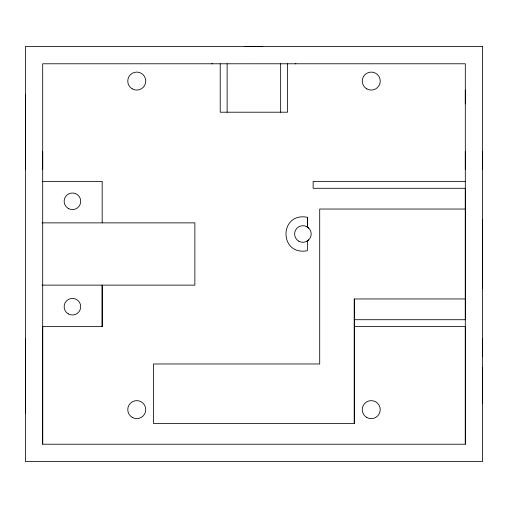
<?xml version="1.0" encoding="UTF-8"?>
<svg xmlns="http://www.w3.org/2000/svg" width="508" height="508" viewBox="0 0 508 508"><rect width="100%" height="100%" fill="white"/><g stroke="black" fill="none" stroke-linecap="round" stroke-linejoin="round"><path stroke-width="0.76" d="M25.4 413.087L25.4 357.753M25.4 356.368L25.4 338.385M25.4 169.615L25.4 151.632M25.4 150.247L25.4 94.913M354.292 326.625L465.309 326.625L465.309 444.214L42.691 444.214L42.691 326.625L102.178 326.625L102.178 285.128L102.178 326.625M42.691 169.615L42.691 151.632M220.212 63.786L220.212 112.204L287.579 112.204L287.579 63.786M227.127 112.204L227.133 63.786M307.372 217.284L307.372 227.051L307.372 217.284C278.879 211.823 278.879 256.159 307.372 250.692L307.372 240.925M465.392 209.042L319.71 209.042L319.71 363.976L153.454 363.976L153.454 423.462L354.292 423.462L354.292 298.958L465.366 298.958M465.309 319.71L465.309 188.29M465.309 169.615L465.309 151.632M465.309 103.905L465.309 90.075M482.6 403.403L482.6 367.436M482.6 356.368L482.6 338.385M482.6 288.582L482.6 219.418M482.6 169.615L482.6 151.632M307.042 241.179L308.762 239.859M211.906 63.786L212.515 63.786M295.885 63.786L295.275 63.779M42.691 181.375L102.178 181.375L102.178 222.872M465.309 181.369L313.138 181.369L313.138 188.29L465.379 188.29M42.107 222.872L194.862 222.872L194.862 285.128L42.107 285.128M354.292 319.71L465.366 319.71M262.579 46.501L244.907 46.501M307.042 226.803L308.762 228.124M465.309 444.214L465.309 63.779L42.691 63.786L42.691 444.214M354.292 298.958L354.292 423.462M280.657 63.786L280.664 112.204M482.6 46.495L25.4 46.495L25.4 461.505L482.6 461.505L482.6 46.495M298.742 241.179A8.299 8.299 0 0 0 311.194 233.991A8.299 8.299 0 0 0 298.742 226.803A8.299 8.299 0 0 0 298.742 241.179M68.282 313.893A8.299 8.299 0 0 0 80.734 306.705A8.299 8.299 0 0 0 68.282 299.517A8.299 8.299 0 0 0 68.282 313.893M68.282 208.483A8.299 8.299 0 0 0 80.734 201.295A8.299 8.299 0 0 0 68.282 194.107A8.299 8.299 0 0 0 68.282 208.483M366.744 88.868A8.992 8.992 0 0 0 380.232 81.077A8.992 8.992 0 0 0 366.744 73.292A8.992 8.992 0 0 0 366.744 88.868M132.264 88.868A8.992 8.992 0 0 0 145.752 81.077A8.992 8.992 0 0 0 132.264 73.292A8.992 8.992 0 0 0 132.264 88.868M132.264 417.417A8.992 8.992 0 0 0 145.752 409.626A8.992 8.992 0 0 0 132.264 401.841A8.992 8.992 0 0 0 132.264 417.417M366.744 417.417A8.992 8.992 0 0 0 380.232 409.626A8.992 8.992 0 0 0 366.744 401.841A8.992 8.992 0 0 0 366.744 417.417"/></g></svg>
